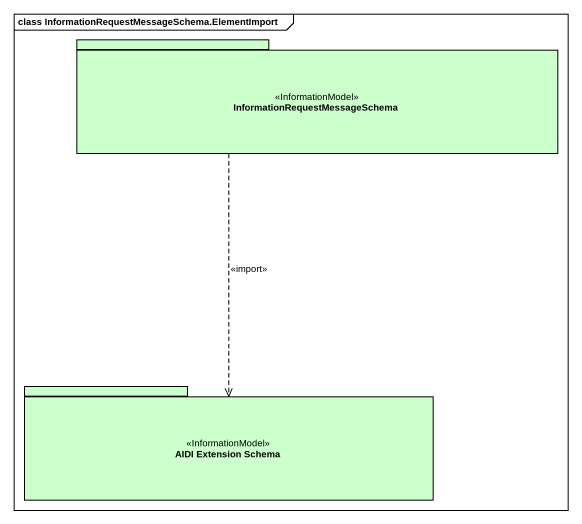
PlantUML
@startuml
mainframe class InformationRequestMessageSchema.ElementImport
package "InformationRequestMessageSchema" as InformationRequestMessageSch <<InformationModel>> #CCFFCC {
}
package "AIDI Extension Schema" as AIDI_Extension_Schema <<InformationModel>> #CCFFCC {
}
InformationRequestMessageSch ..> AIDI_Extension_Schema : <<import>>
@enduml
